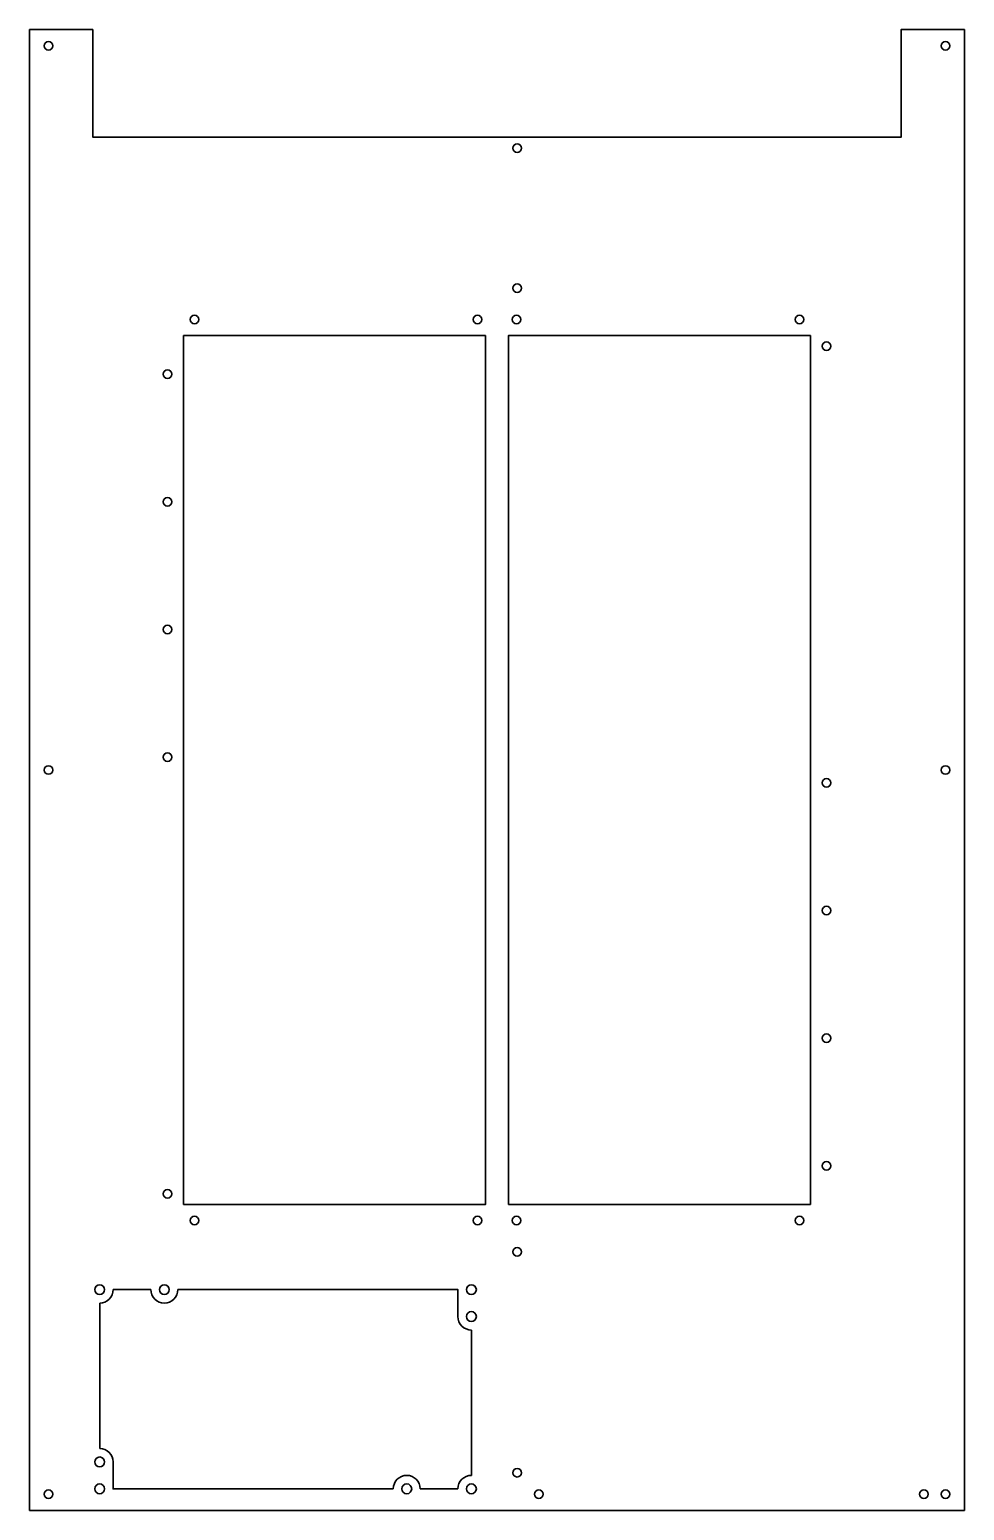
# Model space of a CAD drawing. Extents: x 0 to 347, y 0 to 550.
import ezdxf

# ---------------------------------------------------------------- set-up
doc = ezdxf.new("R2010")
doc.units = 0
doc.layers.add('s005-#def-solid-edge', color=7, linetype='CONTINUOUS')

msp = doc.modelspace()

# ---------------------------------------------------------------- linework, layer by layer
at = {"layer": 's005-#def-solid-edge', "color": 7, "linetype": 'CONTINUOUS', "lineweight": 30, "true_color": 0x000000}
for p, q in [((26, 23), (26, 77)), ((31, 82), (45, 82)), ((164, 67), (164, 13)), ((159, 8), (145, 8))]:
    msp.add_line(p, q, dxfattribs=at)
for points in [[(23.5, 550), (0, 550), (0, 0), (347, 0), (347, 550), (323.5, 550), (323.5, 510), (23.5, 510), (23.5, 550)], [(169.24, 436.38), (169.24, 113.62), (57.17, 113.62), (57.17, 436.38), (169.24, 436.38)], [(177.76, 113.62), (177.76, 436.38), (289.83, 436.38), (289.83, 113.62), (177.76, 113.62)], [(55, 82), (159, 82), (159, 72)], [(135, 8), (31, 8), (31, 18)]]:
    msp.add_lwpolyline(points, dxfattribs=at)
for centre, radius, start, end in [((7, 544), 1.6, 90, 180), ((7, 544), 1.6, 0, 90), ((340, 544), 1.6, 90, 180), ((340, 544), 1.6, 0, 90), ((7, 544), 1.6, -180, -90), ((7, 544), 1.6, -90, 0), ((340, 544), 1.6, -180, -90), ((340, 544), 1.6, -90, 0), ((181, 506), 1.6, 90, 180), ((181, 506), 1.6, 0, 90), ((181, 506), 1.6, -90, 0), ((181, 506), 1.6, -180, -90), ((181, 454), 1.6, 90, 180), ((181, 454), 1.6, -180, -90), ((181, 454), 1.6, 0, 90), ((181, 454), 1.6, -90, 0), ((61.17, 442.37), 1.6, 90, 180), ((61.17, 442.37), 1.6, -180, -90), ((61.17, 442.37), 1.6, 0, 90), ((61.17, 442.37), 1.6, -90, 0), ((166.24, 442.37), 1.6, 90, 180), ((166.24, 442.37), 1.6, -180, -90), ((166.24, 442.37), 1.6, 0, 90), ((166.24, 442.37), 1.6, -90, 0), ((180.76, 442.37), 1.6, 90, 180), ((180.76, 442.37), 1.6, -180, -90), ((180.76, 442.37), 1.6, 0, 90), ((180.76, 442.37), 1.6, -90, 0), ((285.83, 442.37), 1.6, 90, 180), ((285.83, 442.37), 1.6, -180, -90), ((285.83, 442.37), 1.6, 0, 90), ((285.83, 442.37), 1.6, -90, 0), ((295.83, 432.38), 1.6, 90, 180), ((295.83, 432.38), 1.6, -180, -90), ((295.83, 432.38), 1.6, 0, 90), ((295.83, 432.38), 1.6, -90, 0), ((51.17, 422.04), 1.6, 90, 180), ((51.17, 422.04), 1.6, 0, 90), ((51.17, 422.04), 1.6, -180, -90), ((51.17, 422.04), 1.6, -90, 0), ((51.17, 374.63), 1.6, 90, 180), ((51.17, 374.63), 1.6, -180, -90), ((51.17, 374.63), 1.6, 0, 90), ((51.17, 374.63), 1.6, -90, 0), ((51.17, 327.22), 1.6, 90, 180), ((51.17, 327.22), 1.6, -180, -90), ((51.17, 327.22), 1.6, 0, 90), ((51.17, 327.22), 1.6, -90, 0), ((51.17, 279.8), 1.6, 90, 180), ((51.17, 279.8), 1.6, 0, 90), ((7, 275), 1.6, 90, 180), ((7, 275), 1.6, 0, 90), ((7, 275), 1.6, -90, 0), ((51.17, 279.8), 1.6, -180, -90), ((51.17, 279.8), 1.6, -90, 0), ((340, 275), 1.6, 90, 180), ((340, 275), 1.6, 0, 90), ((340, 275), 1.6, -90, 0), ((7, 275), 1.6, -180, -90), ((295.83, 270.2), 1.6, 90, -180), ((295.83, 270.2), 1.6, -180, -90), ((295.83, 270.2), 1.6, 0, 90), ((295.83, 270.2), 1.6, -90, 0), ((340, 275), 1.6, -180, -90), ((295.83, 222.78), 1.6, 90, 180), ((295.83, 222.78), 1.6, -180, -90), ((295.83, 222.78), 1.6, 0, 90), ((295.83, 222.78), 1.6, -90, 0), ((295.83, 175.37), 1.6, 90, -180), ((295.83, 175.37), 1.6, 0, 90), ((295.83, 175.37), 1.6, -180, -90), ((295.83, 175.37), 1.6, -90, 0), ((295.83, 127.96), 1.6, 90, 180), ((295.83, 127.96), 1.6, -180, -90), ((295.83, 127.96), 1.6, 0, 90), ((295.83, 127.96), 1.6, -90, 0), ((51.17, 117.62), 1.6, 90, 180), ((51.17, 117.62), 1.6, -180, -90), ((51.17, 117.62), 1.6, 0, 90), ((51.17, 117.62), 1.6, -90, 0), ((61.17, 107.63), 1.6, 90, -180), ((61.17, 107.63), 1.6, -180, -90), ((61.17, 107.63), 1.6, 0, 90), ((61.17, 107.63), 1.6, -90, 0), ((166.24, 107.63), 1.6, 90, 180), ((166.24, 107.63), 1.6, -180, -90), ((166.24, 107.63), 1.6, 0, 90), ((166.24, 107.63), 1.6, -90, 0), ((180.76, 107.63), 1.6, 90, 180), ((180.76, 107.63), 1.6, -180, -90), ((180.76, 107.63), 1.6, 0, 90), ((180.76, 107.63), 1.6, -90, 0), ((285.83, 107.63), 1.6, 90, 180), ((285.83, 107.63), 1.6, -180, -90), ((285.83, 107.63), 1.6, 0, 90), ((285.83, 107.63), 1.6, -90, 0), ((181, 96), 1.6, 90, 180), ((181, 96), 1.6, -180, -90), ((181, 96), 1.6, 0, 90), ((181, 96), 1.6, -90, 0), ((26, 82), 1.83, 90, 180), ((26, 82), 1.83, 0, 90), ((50, 82), 1.83, 90, 180), ((50, 82), 1.83, 0, 90), ((164, 82), 1.83, 90, 180), ((164, 82), 1.83, 0, 90), ((26, 82), 1.83, -180, -90), ((26, 82), 5, -90, 0), ((26, 82), 1.83, -90, 0), ((50, 82), 5, 180, -90), ((50, 82), 1.83, -180, -90), ((50, 82), 5, -90, 0), ((50, 82), 1.83, -90, 0), ((164, 82), 1.83, -180, -90), ((164, 82), 1.83, -90, 0), ((164, 72), 5, 180, -90), ((164, 72), 1.83, 90, 180), ((164, 72), 1.83, -180, -90), ((164, 72), 1.83, 0, 90), ((164, 72), 1.83, -90, 0), ((26, 18), 5, 0, 90), ((26, 18), 1.83, 90, 180), ((26, 18), 1.83, -180, -90), ((26, 18), 1.83, 0, 90), ((26, 18), 1.83, -90, 0), ((140, 8), 5, 90, 180), ((140, 8), 5, 0, 90), ((164, 8), 5, 90, 180), ((181, 14), 1.6, 90, 180), ((181, 14), 1.6, -180, -90), ((181, 14), 1.6, 0, 90), ((181, 14), 1.6, -90, 0), ((7, 6), 1.6, 90, 180), ((7, 6), 1.6, -180, -90), ((7, 6), 1.6, 0, 90), ((7, 6), 1.6, -90, 0), ((26, 8), 1.83, 90, 180), ((26, 8), 1.83, -180, -90), ((26, 8), 1.83, 0, 90), ((26, 8), 1.83, -90, 0), ((140, 8), 1.83, 90, 180), ((140, 8), 1.83, -180, -90), ((140, 8), 1.83, 0, 90), ((140, 8), 1.83, -90, 0), ((164, 8), 1.83, 90, 180), ((164, 8), 1.83, -180, -90), ((164, 8), 1.83, 0, 90), ((164, 8), 1.83, -90, 0), ((189, 6), 1.6, 90, 180), ((189, 6), 1.6, -180, -90), ((189, 6), 1.6, 0, 90), ((189, 6), 1.6, -90, 0), ((332, 6), 1.6, 90, 180), ((332, 6), 1.6, -180, -90), ((332, 6), 1.6, 0, 90), ((332, 6), 1.6, -90, 0), ((340, 6), 1.6, 90, 180), ((340, 6), 1.6, -180, -90), ((340, 6), 1.6, 0, 90), ((340, 6), 1.6, -90, 0)]:
    msp.add_arc(centre, radius, start, end, dxfattribs=at)

doc.saveas('drawing.dxf')
